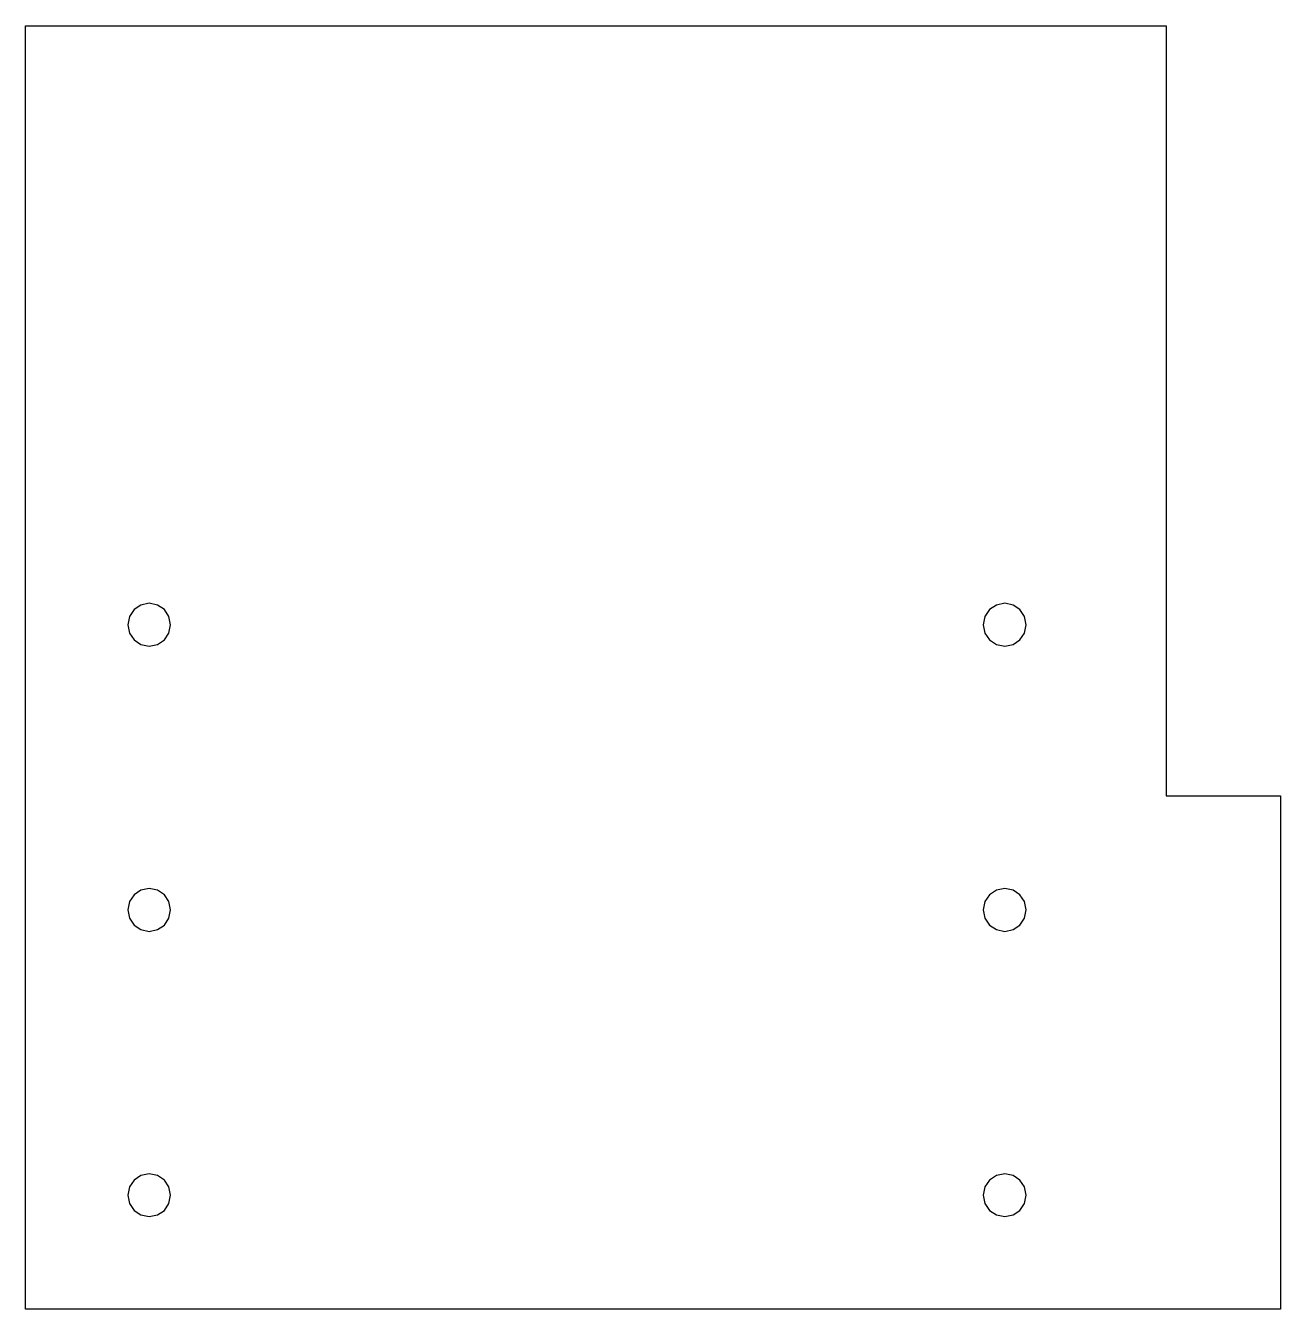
# Model space of a CAD drawing. Extents: x 40 to 172, y 112 to 247.
import ezdxf

# ---------------------------------------------------------------- set-up
doc = ezdxf.new("R2010")
doc.units = 0

msp = doc.modelspace()

# ---------------------------------------------------------------- linework, layer by layer
at = {"layer": 'Shape2DView', "color": 7}
for points in [[(40.225337, 247.075344), (160.225091, 247.075344)], [(40.225337, 112.074776), (40.225337, 247.075344)], [(160.225091, 247.075344), (160.225091, 166.076169)], [(55.475319, 184.075499), (55.298059, 184.950804), (54.815765, 185.66549), (54.100748, 186.147294), (53.225322, 186.323953), (52.349896, 186.147294), (51.634879, 185.66549), (51.152585, 184.950804), (50.975325, 184.075499), (51.152585, 183.200194), (51.634879, 182.485509), (52.349896, 182.003705), (53.225322, 181.827045), (54.100748, 182.003705), (54.815765, 182.485509), (55.298059, 183.200194), (55.475319, 184.075499), (55.475319, 184.075499)], [(145.475205, 184.075499), (145.297945, 184.950804), (144.815651, 185.66549), (144.100635, 186.147294), (143.225209, 186.323953), (142.349782, 186.147294), (141.634766, 185.66549), (141.152472, 184.950804), (140.975212, 184.075499), (141.152472, 183.200194), (141.634766, 182.485509), (142.349782, 182.003705), (143.225209, 181.827045), (144.100635, 182.003705), (144.815651, 182.485509), (145.297945, 183.200194), (145.475205, 184.075499), (145.475205, 184.075499)], [(160.225091, 166.076169), (172.225253, 166.076169)], [(172.225253, 166.076169), (172.225253, 112.074776)], [(55.475319, 154.075536), (55.298059, 154.950841), (54.815765, 155.665527), (54.100748, 156.147331), (53.225322, 156.32399), (52.349896, 156.147331), (51.634879, 155.665527), (51.152585, 154.950841), (50.975325, 154.075536), (51.152585, 153.200231), (51.634879, 152.485546), (52.349896, 152.003742), (53.225322, 151.827082), (54.100748, 152.003742), (54.815765, 152.485546), (55.298059, 153.200231), (55.475319, 154.075536), (55.475319, 154.075536)], [(145.475205, 154.075536), (145.297945, 154.950841), (144.815651, 155.665527), (144.100635, 156.147331), (143.225209, 156.32399), (142.349782, 156.147331), (141.634766, 155.665527), (141.152472, 154.950841), (140.975212, 154.075536), (141.152472, 153.200231), (141.634766, 152.485546), (142.349782, 152.003742), (143.225209, 151.827082), (144.100635, 152.003742), (144.815651, 152.485546), (145.297945, 153.200231), (145.475205, 154.075536), (145.475205, 154.075536)], [(55.475319, 124.075576), (55.298059, 124.950881), (54.815765, 125.665566), (54.100748, 126.14737), (53.225322, 126.32403), (52.349896, 126.14737), (51.634879, 125.665566), (51.152585, 124.950881), (50.975325, 124.075576), (51.152585, 123.200271), (51.634879, 122.485585), (52.349896, 122.003781), (53.225322, 121.827122), (54.100748, 122.003781), (54.815765, 122.485585), (55.298059, 123.200271), (55.475319, 124.075576), (55.475319, 124.075576)], [(145.475205, 124.075576), (145.297945, 124.950881), (144.815651, 125.665566), (144.100635, 126.14737), (143.225209, 126.32403), (142.349782, 126.14737), (141.634766, 125.665566), (141.152472, 124.950881), (140.975212, 124.075576), (141.152472, 123.200271), (141.634766, 122.485585), (142.349782, 122.003781), (143.225209, 121.827122), (144.100635, 122.003781), (144.815651, 122.485585), (145.297945, 123.200271), (145.475205, 124.075576), (145.475205, 124.075576)], [(172.225253, 112.074776), (40.225337, 112.074776)]]:
    msp.add_lwpolyline(points, dxfattribs=at)

doc.saveas('drawing.dxf')
